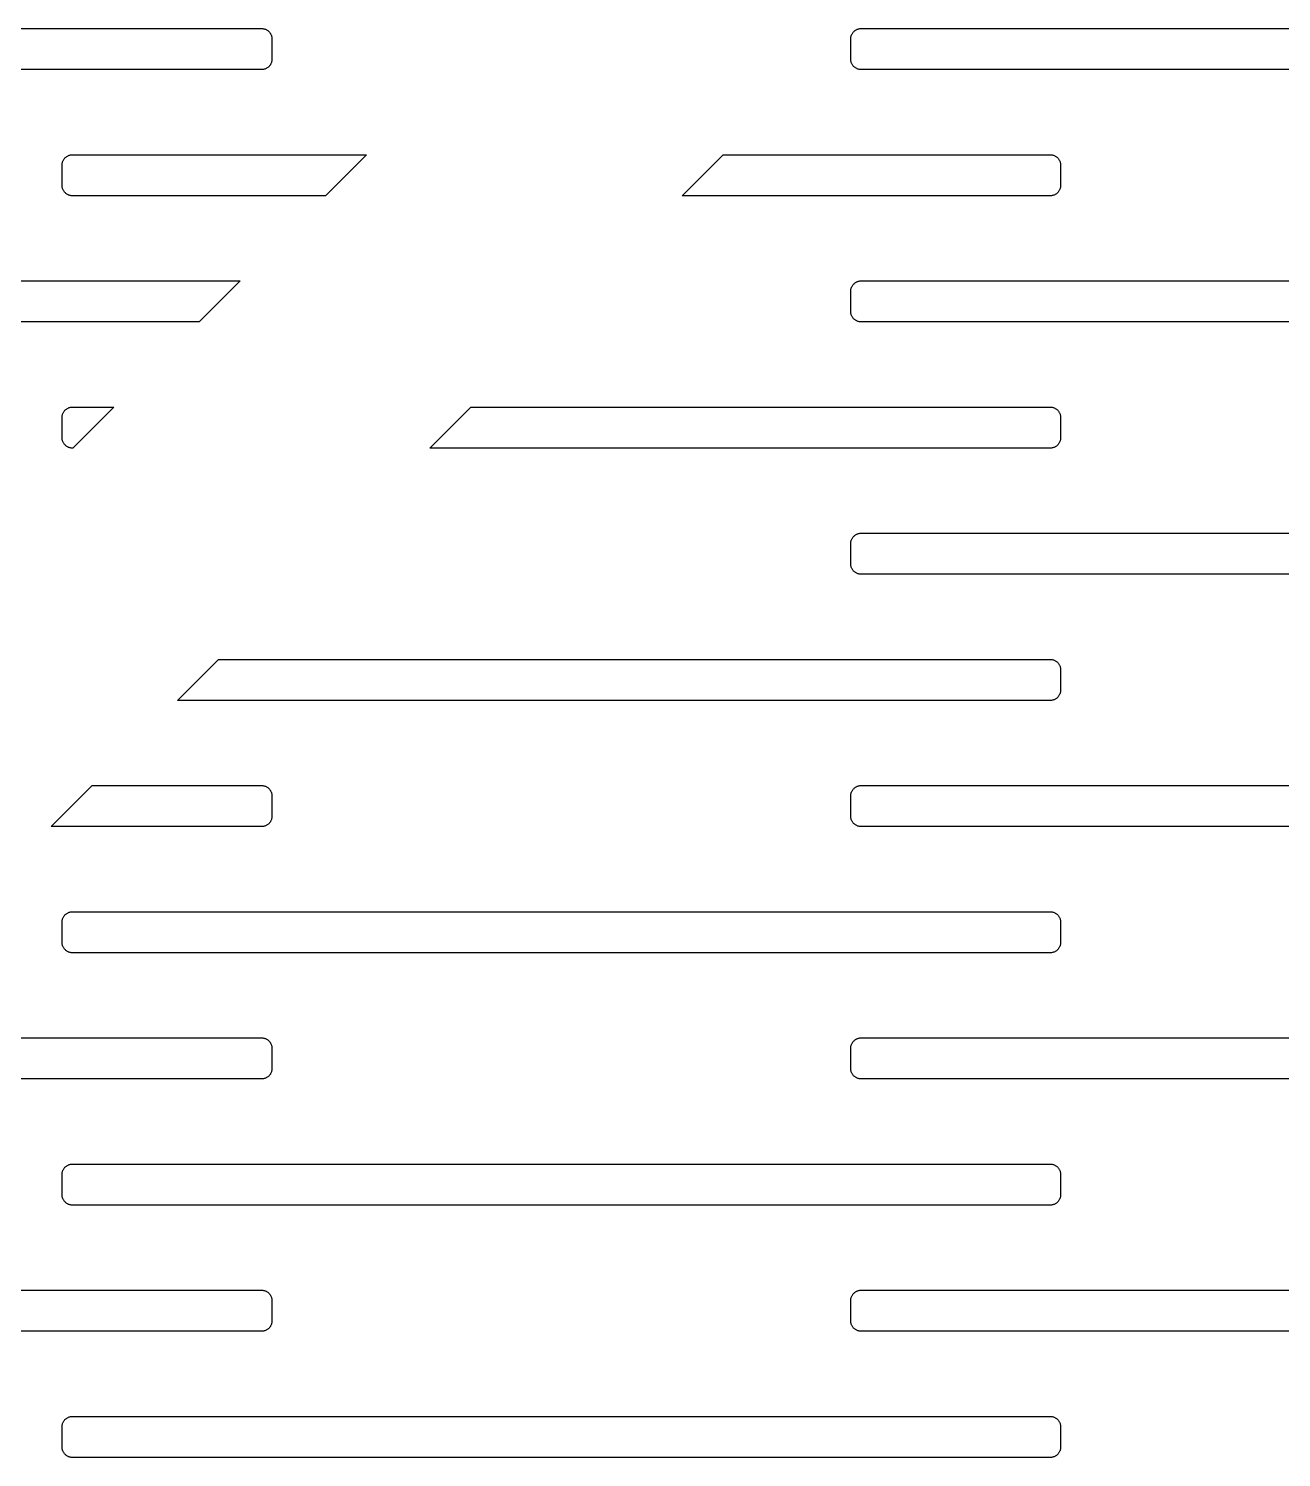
# Model space of a CAD drawing. Header units: metres. Extents: x -218 to 218, y -218 to 218.
# Drawn here: x 29.61 to 69.33, y 4.68 to 49.98 of the extents above; entities that cross this region are included whole.
import ezdxf

# ---------------------------------------------------------------- set-up
doc = ezdxf.new("R2010")
doc.units = ezdxf.units.M

msp = doc.modelspace()

# ---------------------------------------------------------------- linework, layer by layer
for p, q in [((6.00279, 49.9778), (37.0028, 49.9778)), ((37.0028, 49.9778), (37.0232, 49.9772)), ((37.0232, 49.9772), (37.0435, 49.9752)), ((37.0435, 49.9752), (37.0637, 49.972)), ((37.0637, 49.972), (37.0836, 49.9676)), ((37.0836, 49.9676), (37.1032, 49.9619)), ((37.1032, 49.9619), (37.1224, 49.955)), ((37.1224, 49.955), (37.1412, 49.9469)), ((37.1412, 49.9469), (37.1594, 49.9376)), ((37.1594, 49.9376), (37.1769, 49.9272)), ((37.1769, 49.9272), (37.1938, 49.9157)), ((37.1938, 49.9157), (37.21, 49.9032)), ((37.21, 49.9032), (37.2253, 49.8897)), ((37.2253, 49.8897), (37.2397, 49.8753)), ((37.2397, 49.8753), (37.2532, 49.86)), ((37.2532, 49.86), (37.2657, 49.8438)), ((37.2657, 49.8438), (37.2772, 49.8269)), ((55.7284, 49.8269), (55.7399, 49.8438)), ((55.7399, 49.8438), (55.7524, 49.86)), ((55.7524, 49.86), (55.7659, 49.8753)), ((55.7659, 49.8753), (55.7803, 49.8897)), ((55.7803, 49.8897), (55.7956, 49.9032)), ((55.7956, 49.9032), (55.8118, 49.9157)), ((55.8118, 49.9157), (55.8286, 49.9272)), ((55.8286, 49.9272), (55.8462, 49.9376)), ((55.8462, 49.9376), (55.8644, 49.9469)), ((55.8644, 49.9469), (55.8831, 49.955)), ((55.8831, 49.955), (55.9024, 49.9619)), ((55.9024, 49.9619), (55.922, 49.9676)), ((55.922, 49.9676), (55.9419, 49.972)), ((55.9419, 49.972), (55.9621, 49.9752)), ((55.9621, 49.9752), (55.9824, 49.9772)), ((55.9824, 49.9772), (56.0028, 49.9778)), ((56.0028, 49.9778), (87.0028, 49.9778)), ((37.2772, 49.8269), (37.2876, 49.8094)), ((37.2876, 49.8094), (37.2969, 49.7912)), ((37.2969, 49.7912), (37.305, 49.7724)), ((37.305, 49.7724), (37.3119, 49.7532)), ((37.3119, 49.7532), (37.3176, 49.7336)), ((37.3176, 49.7336), (37.322, 49.7137)), ((37.322, 49.7137), (37.3252, 49.6935)), ((37.3252, 49.6935), (37.3271, 49.6732)), ((37.3271, 49.6732), (37.3278, 49.6528)), ((37.3278, 49.6528), (37.3278, 49.0028)), ((55.6778, 49.6528), (55.6784, 49.6732)), ((55.6778, 49.0028), (55.6778, 49.6528)), ((55.6784, 49.6732), (55.6804, 49.6935)), ((55.6804, 49.6935), (55.6835, 49.7137)), ((55.6835, 49.7137), (55.688, 49.7336)), ((55.688, 49.7336), (55.6937, 49.7532)), ((55.6937, 49.7532), (55.7006, 49.7724)), ((55.7006, 49.7724), (55.7087, 49.7912)), ((55.7087, 49.7912), (55.718, 49.8094)), ((55.718, 49.8094), (55.7284, 49.8269)), ((37.322, 48.9419), (37.3176, 48.922)), ((37.3252, 48.9621), (37.322, 48.9419)), ((37.3271, 48.9824), (37.3252, 48.9621)), ((37.3278, 49.0028), (37.3271, 48.9824)), ((55.6784, 48.9824), (55.6778, 49.0028)), ((55.6804, 48.9621), (55.6784, 48.9824)), ((55.6835, 48.9419), (55.6804, 48.9621)), ((55.688, 48.922), (55.6835, 48.9419)), ((37.0028, 48.6778), (6.00279, 48.6778)), ((37.0232, 48.6784), (37.0028, 48.6778)), ((37.0435, 48.6804), (37.0232, 48.6784)), ((37.0637, 48.6835), (37.0435, 48.6804)), ((37.0836, 48.688), (37.0637, 48.6835)), ((37.1032, 48.6937), (37.0836, 48.688)), ((37.1224, 48.7006), (37.1032, 48.6937)), ((37.1412, 48.7087), (37.1224, 48.7006)), ((37.1594, 48.718), (37.1412, 48.7087)), ((37.1769, 48.7284), (37.1594, 48.718)), ((37.1938, 48.7399), (37.1769, 48.7284)), ((37.21, 48.7524), (37.1938, 48.7399)), ((37.2253, 48.7659), (37.21, 48.7524)), ((37.2397, 48.7803), (37.2253, 48.7659)), ((37.2532, 48.7956), (37.2397, 48.7803)), ((37.2657, 48.8118), (37.2532, 48.7956)), ((37.2772, 48.8286), (37.2657, 48.8118)), ((37.2876, 48.8462), (37.2772, 48.8286)), ((37.2969, 48.8644), (37.2876, 48.8462)), ((37.305, 48.8831), (37.2969, 48.8644)), ((37.3119, 48.9024), (37.305, 48.8831)), ((37.3176, 48.922), (37.3119, 48.9024)), ((55.6937, 48.9024), (55.688, 48.922)), ((55.7006, 48.8831), (55.6937, 48.9024)), ((55.7087, 48.8644), (55.7006, 48.8831)), ((55.718, 48.8462), (55.7087, 48.8644)), ((55.7284, 48.8286), (55.718, 48.8462)), ((55.7399, 48.8118), (55.7284, 48.8286)), ((55.7524, 48.7956), (55.7399, 48.8118)), ((55.7659, 48.7803), (55.7524, 48.7956)), ((55.7803, 48.7659), (55.7659, 48.7803)), ((55.7956, 48.7524), (55.7803, 48.7659)), ((55.8118, 48.7399), (55.7956, 48.7524)), ((55.8286, 48.7284), (55.8118, 48.7399)), ((55.8462, 48.718), (55.8286, 48.7284)), ((55.8644, 48.7087), (55.8462, 48.718)), ((55.8831, 48.7006), (55.8644, 48.7087)), ((55.9024, 48.6937), (55.8831, 48.7006)), ((55.922, 48.688), (55.9024, 48.6937)), ((55.9419, 48.6835), (55.922, 48.688)), ((55.9621, 48.6804), (55.9419, 48.6835)), ((55.9824, 48.6784), (55.9621, 48.6804)), ((56.0028, 48.6778), (55.9824, 48.6784)), ((87.0028, 48.6778), (56.0028, 48.6778)), ((30.688, 45.7336), (30.6937, 45.7532)), ((30.6937, 45.7532), (30.7006, 45.7724)), ((30.7006, 45.7724), (30.7087, 45.7912)), ((30.7087, 45.7912), (30.718, 45.8094)), ((30.718, 45.8094), (30.7284, 45.8269)), ((30.7284, 45.8269), (30.7399, 45.8438)), ((30.7399, 45.8438), (30.7524, 45.86)), ((30.7524, 45.86), (30.7659, 45.8753)), ((30.7659, 45.8753), (30.7803, 45.8897)), ((30.7803, 45.8897), (30.7956, 45.9032)), ((30.7956, 45.9032), (30.8118, 45.9157)), ((30.8118, 45.9157), (30.8286, 45.9272)), ((30.8286, 45.9272), (30.8462, 45.9376)), ((30.8462, 45.9376), (30.8644, 45.9469)), ((30.8644, 45.9469), (30.8831, 45.955)), ((30.8831, 45.955), (30.9024, 45.9619)), ((30.9024, 45.9619), (30.922, 45.9676)), ((30.922, 45.9676), (30.9419, 45.972)), ((30.9419, 45.972), (30.9621, 45.9752)), ((30.9621, 45.9752), (30.9824, 45.9772)), ((30.9824, 45.9772), (31.0028, 45.9778)), ((31.0028, 45.9778), (40.3209, 45.9778)), ((40.3209, 45.9778), (39.0209, 44.6778)), ((50.3346, 44.6778), (51.6346, 45.9778)), ((51.6346, 45.9778), (62.0028, 45.9778)), ((62.0028, 45.9778), (62.0232, 45.9772)), ((62.0232, 45.9772), (62.0435, 45.9752)), ((62.0435, 45.9752), (62.0637, 45.972)), ((62.0637, 45.972), (62.0836, 45.9676)), ((62.0836, 45.9676), (62.1032, 45.9619)), ((62.1032, 45.9619), (62.1224, 45.955)), ((62.1224, 45.955), (62.1412, 45.9469)), ((62.1412, 45.9469), (62.1594, 45.9376)), ((62.1594, 45.9376), (62.1769, 45.9272)), ((62.1769, 45.9272), (62.1938, 45.9157)), ((62.1938, 45.9157), (62.21, 45.9032)), ((62.21, 45.9032), (62.2253, 45.8897)), ((62.2253, 45.8897), (62.2397, 45.8753)), ((62.2397, 45.8753), (62.2532, 45.86)), ((62.2532, 45.86), (62.2657, 45.8438)), ((62.2657, 45.8438), (62.2772, 45.8269)), ((62.2772, 45.8269), (62.2876, 45.8094)), ((62.2876, 45.8094), (62.2969, 45.7912)), ((62.2969, 45.7912), (62.305, 45.7724)), ((62.305, 45.7724), (62.3119, 45.7532)), ((62.3119, 45.7532), (62.3176, 45.7336)), ((30.6778, 45.6528), (30.6784, 45.6732)), ((30.6778, 45.0028), (30.6778, 45.6528)), ((30.6784, 45.6732), (30.6804, 45.6935)), ((30.6804, 45.6935), (30.6835, 45.7137)), ((30.6835, 45.7137), (30.688, 45.7336)), ((62.3176, 45.7336), (62.322, 45.7137)), ((62.322, 45.7137), (62.3252, 45.6935)), ((62.3252, 45.6935), (62.3271, 45.6732)), ((62.3271, 45.6732), (62.3278, 45.6528)), ((62.3278, 45.6528), (62.3278, 45.0028)), ((30.6784, 44.9824), (30.6778, 45.0028)), ((30.6804, 44.9621), (30.6784, 44.9824)), ((30.6835, 44.9419), (30.6804, 44.9621)), ((30.688, 44.922), (30.6835, 44.9419)), ((30.6937, 44.9024), (30.688, 44.922)), ((30.7006, 44.8831), (30.6937, 44.9024)), ((30.7087, 44.8644), (30.7006, 44.8831)), ((30.718, 44.8462), (30.7087, 44.8644)), ((62.2969, 44.8644), (62.2876, 44.8462)), ((62.305, 44.8831), (62.2969, 44.8644)), ((62.3119, 44.9024), (62.305, 44.8831)), ((62.3176, 44.922), (62.3119, 44.9024)), ((62.322, 44.9419), (62.3176, 44.922)), ((62.3252, 44.9621), (62.322, 44.9419)), ((62.3271, 44.9824), (62.3252, 44.9621)), ((62.3278, 45.0028), (62.3271, 44.9824)), ((30.7284, 44.8286), (30.718, 44.8462)), ((30.7399, 44.8118), (30.7284, 44.8286)), ((30.7524, 44.7956), (30.7399, 44.8118)), ((30.7659, 44.7803), (30.7524, 44.7956)), ((30.7803, 44.7659), (30.7659, 44.7803)), ((30.7956, 44.7524), (30.7803, 44.7659)), ((30.8118, 44.7399), (30.7956, 44.7524)), ((30.8286, 44.7284), (30.8118, 44.7399)), ((30.8462, 44.718), (30.8286, 44.7284)), ((30.8644, 44.7087), (30.8462, 44.718)), ((30.8831, 44.7006), (30.8644, 44.7087)), ((30.9024, 44.6937), (30.8831, 44.7006)), ((30.922, 44.688), (30.9024, 44.6937)), ((30.9419, 44.6835), (30.922, 44.688)), ((30.9621, 44.6804), (30.9419, 44.6835)), ((30.9824, 44.6784), (30.9621, 44.6804)), ((31.0028, 44.6778), (30.9824, 44.6784)), ((39.0209, 44.6778), (31.0028, 44.6778)), ((62.0028, 44.6778), (50.3346, 44.6778)), ((62.0232, 44.6784), (62.0028, 44.6778)), ((62.0435, 44.6804), (62.0232, 44.6784)), ((62.0637, 44.6835), (62.0435, 44.6804)), ((62.0836, 44.688), (62.0637, 44.6835)), ((62.1032, 44.6937), (62.0836, 44.688)), ((62.1224, 44.7006), (62.1032, 44.6937)), ((62.1412, 44.7087), (62.1224, 44.7006)), ((62.1594, 44.718), (62.1412, 44.7087)), ((62.1769, 44.7284), (62.1594, 44.718)), ((62.1938, 44.7399), (62.1769, 44.7284)), ((62.21, 44.7524), (62.1938, 44.7399)), ((62.2253, 44.7659), (62.21, 44.7524)), ((62.2397, 44.7803), (62.2253, 44.7659)), ((62.2532, 44.7956), (62.2397, 44.7803)), ((62.2657, 44.8118), (62.2532, 44.7956)), ((62.2772, 44.8286), (62.2657, 44.8118)), ((62.2876, 44.8462), (62.2772, 44.8286)), ((6.00279, 41.9778), (36.3209, 41.9778)), ((36.3209, 41.9778), (35.0209, 40.6778)), ((55.6784, 41.6732), (55.6804, 41.6935)), ((55.6804, 41.6935), (55.6835, 41.7137)), ((55.6835, 41.7137), (55.688, 41.7336)), ((55.688, 41.7336), (55.6937, 41.7532)), ((55.6937, 41.7532), (55.7006, 41.7724)), ((55.7006, 41.7724), (55.7087, 41.7912)), ((55.7087, 41.7912), (55.718, 41.8094)), ((55.718, 41.8094), (55.7284, 41.8269)), ((55.7284, 41.8269), (55.7399, 41.8438)), ((55.7399, 41.8438), (55.7524, 41.86)), ((55.7524, 41.86), (55.7659, 41.8753)), ((55.7659, 41.8753), (55.7803, 41.8897)), ((55.7803, 41.8897), (55.7956, 41.9032)), ((55.7956, 41.9032), (55.8118, 41.9157)), ((55.8118, 41.9157), (55.8286, 41.9272)), ((55.8286, 41.9272), (55.8462, 41.9376)), ((55.8462, 41.9376), (55.8644, 41.9469)), ((55.8644, 41.9469), (55.8831, 41.955)), ((55.8831, 41.955), (55.9024, 41.9619)), ((55.9024, 41.9619), (55.922, 41.9676)), ((55.922, 41.9676), (55.9419, 41.972)), ((55.9419, 41.972), (55.9621, 41.9752)), ((55.9621, 41.9752), (55.9824, 41.9772)), ((55.9824, 41.9772), (56.0028, 41.9778)), ((56.0028, 41.9778), (87.0028, 41.9778)), ((55.6778, 41.6528), (55.6784, 41.6732)), ((55.6778, 41.0028), (55.6778, 41.6528)), ((55.6784, 40.9824), (55.6778, 41.0028)), ((55.6804, 40.9621), (55.6784, 40.9824)), ((55.6835, 40.9419), (55.6804, 40.9621)), ((55.688, 40.922), (55.6835, 40.9419)), ((55.6937, 40.9024), (55.688, 40.922)), ((55.7006, 40.8831), (55.6937, 40.9024)), ((55.7087, 40.8644), (55.7006, 40.8831)), ((55.718, 40.8462), (55.7087, 40.8644)), ((55.7284, 40.8286), (55.718, 40.8462)), ((55.7399, 40.8118), (55.7284, 40.8286)), ((55.7524, 40.7956), (55.7399, 40.8118)), ((55.7659, 40.7803), (55.7524, 40.7956)), ((55.7803, 40.7659), (55.7659, 40.7803)), ((35.0209, 40.6778), (6.00279, 40.6778)), ((55.7956, 40.7524), (55.7803, 40.7659)), ((55.8118, 40.7399), (55.7956, 40.7524)), ((55.8286, 40.7284), (55.8118, 40.7399)), ((55.8462, 40.718), (55.8286, 40.7284)), ((55.8644, 40.7087), (55.8462, 40.718)), ((55.8831, 40.7006), (55.8644, 40.7087)), ((55.9024, 40.6937), (55.8831, 40.7006)), ((55.922, 40.688), (55.9024, 40.6937)), ((55.9419, 40.6835), (55.922, 40.688)), ((55.9621, 40.6804), (55.9419, 40.6835)), ((55.9824, 40.6784), (55.9621, 40.6804)), ((56.0028, 40.6778), (55.9824, 40.6784)), ((87.0028, 40.6778), (56.0028, 40.6778)), ((30.6778, 37.6528), (30.6784, 37.6732)), ((30.6778, 37.0028), (30.6778, 37.6528)), ((30.6784, 37.6732), (30.6804, 37.6935)), ((30.6804, 37.6935), (30.6835, 37.7137)), ((30.6835, 37.7137), (30.688, 37.7336)), ((30.688, 37.7336), (30.6937, 37.7532)), ((30.6937, 37.7532), (30.7006, 37.7724)), ((30.7006, 37.7724), (30.7087, 37.7912)), ((30.7087, 37.7912), (30.718, 37.8094)), ((30.718, 37.8094), (30.7284, 37.8269)), ((30.7284, 37.8269), (30.7399, 37.8438)), ((30.7399, 37.8438), (30.7524, 37.86)), ((30.7524, 37.86), (30.7659, 37.8753)), ((30.7659, 37.8753), (30.7803, 37.8897)), ((30.7803, 37.8897), (30.7956, 37.9032)), ((30.7956, 37.9032), (30.8118, 37.9157)), ((30.8118, 37.9157), (30.8286, 37.9272)), ((30.8286, 37.9272), (30.8462, 37.9376)), ((30.8462, 37.9376), (30.8644, 37.9469)), ((30.8644, 37.9469), (30.8831, 37.955)), ((30.8831, 37.955), (30.9024, 37.9619)), ((30.9024, 37.9619), (30.922, 37.9676)), ((30.922, 37.9676), (30.9419, 37.972)), ((30.9419, 37.972), (30.9621, 37.9752)), ((30.9621, 37.9752), (30.9824, 37.9772)), ((30.9824, 37.9772), (31.0028, 37.9778)), ((31.0028, 37.9778), (32.3209, 37.9778)), ((32.3209, 37.9778), (31.0209, 36.6778)), ((42.3346, 36.6778), (43.6346, 37.9778)), ((43.6346, 37.9778), (62.0028, 37.9778)), ((62.0028, 37.9778), (62.0232, 37.9772)), ((62.0232, 37.9772), (62.0435, 37.9752)), ((62.0435, 37.9752), (62.0637, 37.972)), ((62.0637, 37.972), (62.0836, 37.9676)), ((62.0836, 37.9676), (62.1032, 37.9619)), ((62.1032, 37.9619), (62.1224, 37.955)), ((62.1224, 37.955), (62.1412, 37.9469)), ((62.1412, 37.9469), (62.1594, 37.9376)), ((62.1594, 37.9376), (62.1769, 37.9272)), ((62.1769, 37.9272), (62.1938, 37.9157)), ((62.1938, 37.9157), (62.21, 37.9032)), ((62.21, 37.9032), (62.2253, 37.8897)), ((62.2253, 37.8897), (62.2397, 37.8753)), ((62.2397, 37.8753), (62.2532, 37.86)), ((62.2532, 37.86), (62.2657, 37.8438)), ((62.2657, 37.8438), (62.2772, 37.8269)), ((62.2772, 37.8269), (62.2876, 37.8094)), ((62.2876, 37.8094), (62.2969, 37.7912)), ((62.2969, 37.7912), (62.305, 37.7724)), ((62.305, 37.7724), (62.3119, 37.7532)), ((62.3119, 37.7532), (62.3176, 37.7336)), ((62.3176, 37.7336), (62.322, 37.7137)), ((62.322, 37.7137), (62.3252, 37.6935)), ((62.3252, 37.6935), (62.3271, 37.6732)), ((62.3271, 37.6732), (62.3278, 37.6528)), ((62.3278, 37.6528), (62.3278, 37.0028)), ((30.6784, 36.9824), (30.6778, 37.0028)), ((30.6804, 36.9621), (30.6784, 36.9824)), ((30.6835, 36.9419), (30.6804, 36.9621)), ((30.688, 36.922), (30.6835, 36.9419)), ((30.6937, 36.9024), (30.688, 36.922)), ((30.7006, 36.8831), (30.6937, 36.9024)), ((30.7087, 36.8644), (30.7006, 36.8831)), ((30.718, 36.8462), (30.7087, 36.8644)), ((30.7284, 36.8286), (30.718, 36.8462)), ((30.7399, 36.8118), (30.7284, 36.8286)), ((30.7524, 36.7956), (30.7399, 36.8118)), ((30.7659, 36.7803), (30.7524, 36.7956)), ((30.7803, 36.7659), (30.7659, 36.7803)), ((30.7956, 36.7524), (30.7803, 36.7659)), ((30.8118, 36.7399), (30.7956, 36.7524)), ((30.8286, 36.7284), (30.8118, 36.7399)), ((30.8462, 36.718), (30.8286, 36.7284)), ((30.8644, 36.7087), (30.8462, 36.718)), ((30.8831, 36.7006), (30.8644, 36.7087)), ((30.9024, 36.6937), (30.8831, 36.7006)), ((30.922, 36.688), (30.9024, 36.6937)), ((62.1032, 36.6937), (62.0836, 36.688)), ((62.1224, 36.7006), (62.1032, 36.6937)), ((62.1412, 36.7087), (62.1224, 36.7006)), ((62.1594, 36.718), (62.1412, 36.7087)), ((62.1769, 36.7284), (62.1594, 36.718)), ((62.1938, 36.7399), (62.1769, 36.7284)), ((62.21, 36.7524), (62.1938, 36.7399)), ((62.2253, 36.7659), (62.21, 36.7524)), ((62.2397, 36.7803), (62.2253, 36.7659)), ((62.2532, 36.7956), (62.2397, 36.7803)), ((62.2657, 36.8118), (62.2532, 36.7956)), ((62.2772, 36.8286), (62.2657, 36.8118)), ((62.2876, 36.8462), (62.2772, 36.8286)), ((62.2969, 36.8644), (62.2876, 36.8462)), ((62.305, 36.8831), (62.2969, 36.8644)), ((62.3119, 36.9024), (62.305, 36.8831)), ((62.3176, 36.922), (62.3119, 36.9024)), ((62.322, 36.9419), (62.3176, 36.922)), ((62.3252, 36.9621), (62.322, 36.9419)), ((62.3271, 36.9824), (62.3252, 36.9621)), ((62.3278, 37.0028), (62.3271, 36.9824)), ((30.9419, 36.6835), (30.922, 36.688)), ((30.9621, 36.6804), (30.9419, 36.6835)), ((30.9824, 36.6784), (30.9621, 36.6804)), ((31.0028, 36.6778), (30.9824, 36.6784)), ((31.0209, 36.6778), (31.0028, 36.6778)), ((62.0028, 36.6778), (42.3346, 36.6778)), ((62.0232, 36.6784), (62.0028, 36.6778)), ((62.0435, 36.6804), (62.0232, 36.6784)), ((62.0637, 36.6835), (62.0435, 36.6804)), ((62.0836, 36.688), (62.0637, 36.6835)), ((55.9419, 33.972), (55.9621, 33.9752)), ((55.9621, 33.9752), (55.9824, 33.9772)), ((55.9824, 33.9772), (56.0028, 33.9778)), ((56.0028, 33.9778), (87.0028, 33.9778)), ((55.6778, 33.6528), (55.6784, 33.6732)), ((55.6778, 33.0028), (55.6778, 33.6528)), ((55.6784, 33.6732), (55.6804, 33.6935)), ((55.6804, 33.6935), (55.6835, 33.7137)), ((55.6835, 33.7137), (55.688, 33.7336)), ((55.688, 33.7336), (55.6937, 33.7532)), ((55.6937, 33.7532), (55.7006, 33.7724)), ((55.7006, 33.7724), (55.7087, 33.7912)), ((55.7087, 33.7912), (55.718, 33.8094)), ((55.718, 33.8094), (55.7284, 33.8269)), ((55.7284, 33.8269), (55.7399, 33.8438)), ((55.7399, 33.8438), (55.7524, 33.86)), ((55.7524, 33.86), (55.7659, 33.8753)), ((55.7659, 33.8753), (55.7803, 33.8897)), ((55.7803, 33.8897), (55.7956, 33.9032)), ((55.7956, 33.9032), (55.8118, 33.9157)), ((55.8118, 33.9157), (55.8286, 33.9272)), ((55.8286, 33.9272), (55.8462, 33.9376)), ((55.8462, 33.9376), (55.8644, 33.9469)), ((55.8644, 33.9469), (55.8831, 33.955)), ((55.8831, 33.955), (55.9024, 33.9619)), ((55.9024, 33.9619), (55.922, 33.9676)), ((55.922, 33.9676), (55.9419, 33.972)), ((55.6784, 32.9824), (55.6778, 33.0028)), ((55.6804, 32.9621), (55.6784, 32.9824)), ((55.6835, 32.9419), (55.6804, 32.9621)), ((55.688, 32.922), (55.6835, 32.9419)), ((55.6937, 32.9024), (55.688, 32.922)), ((55.7006, 32.8831), (55.6937, 32.9024)), ((55.7087, 32.8644), (55.7006, 32.8831)), ((55.718, 32.8462), (55.7087, 32.8644)), ((55.7284, 32.8286), (55.718, 32.8462)), ((55.7399, 32.8118), (55.7284, 32.8286)), ((55.7524, 32.7956), (55.7399, 32.8118)), ((55.7659, 32.7803), (55.7524, 32.7956)), ((55.7803, 32.7659), (55.7659, 32.7803)), ((55.7956, 32.7524), (55.7803, 32.7659)), ((55.8118, 32.7399), (55.7956, 32.7524)), ((55.8286, 32.7284), (55.8118, 32.7399)), ((55.8462, 32.718), (55.8286, 32.7284)), ((55.8644, 32.7087), (55.8462, 32.718)), ((55.8831, 32.7006), (55.8644, 32.7087)), ((55.9024, 32.6937), (55.8831, 32.7006)), ((55.922, 32.688), (55.9024, 32.6937)), ((55.9419, 32.6835), (55.922, 32.688)), ((55.9621, 32.6804), (55.9419, 32.6835)), ((55.9824, 32.6784), (55.9621, 32.6804)), ((56.0028, 32.6778), (55.9824, 32.6784)), ((87.0028, 32.6778), (56.0028, 32.6778)), ((34.3346, 28.6778), (35.6346, 29.9778)), ((35.6346, 29.9778), (62.0028, 29.9778)), ((62.0028, 29.9778), (62.0232, 29.9771)), ((62.0232, 29.9771), (62.0435, 29.9752)), ((62.0435, 29.9752), (62.0637, 29.972)), ((62.0637, 29.972), (62.0836, 29.9676)), ((62.0836, 29.9676), (62.1032, 29.9619)), ((62.1032, 29.9619), (62.1224, 29.955)), ((62.1224, 29.955), (62.1412, 29.9469)), ((62.1412, 29.9469), (62.1594, 29.9376)), ((62.1594, 29.9376), (62.1769, 29.9272)), ((62.1769, 29.9272), (62.1938, 29.9157)), ((62.1938, 29.9157), (62.21, 29.9032)), ((62.21, 29.9032), (62.2253, 29.8897)), ((62.2253, 29.8897), (62.2397, 29.8753)), ((62.2397, 29.8753), (62.2532, 29.86)), ((62.2532, 29.86), (62.2657, 29.8438)), ((62.2657, 29.8438), (62.2772, 29.8269)), ((62.2772, 29.8269), (62.2876, 29.8094)), ((62.2876, 29.8094), (62.2969, 29.7912)), ((62.2969, 29.7912), (62.305, 29.7724)), ((62.305, 29.7724), (62.3119, 29.7532)), ((62.3119, 29.7532), (62.3176, 29.7336)), ((62.3176, 29.7336), (62.322, 29.7137)), ((62.322, 29.7137), (62.3252, 29.6935)), ((62.3252, 29.6935), (62.3271, 29.6732)), ((62.3271, 29.6732), (62.3278, 29.6528)), ((62.3278, 29.6528), (62.3278, 29.0028)), ((62.3278, 29.0028), (62.3271, 28.9824)), ((62.0028, 28.6778), (34.3346, 28.6778)), ((62.0232, 28.6784), (62.0028, 28.6778)), ((62.0435, 28.6804), (62.0232, 28.6784)), ((62.0637, 28.6835), (62.0435, 28.6804)), ((62.0836, 28.688), (62.0637, 28.6835)), ((62.1032, 28.6937), (62.0836, 28.688)), ((62.1224, 28.7006), (62.1032, 28.6937)), ((62.1412, 28.7087), (62.1224, 28.7006)), ((62.1594, 28.718), (62.1412, 28.7087)), ((62.1769, 28.7284), (62.1594, 28.718)), ((62.1938, 28.7399), (62.1769, 28.7284)), ((62.21, 28.7524), (62.1938, 28.7399)), ((62.2253, 28.7659), (62.21, 28.7524)), ((62.2397, 28.7803), (62.2253, 28.7659)), ((62.2532, 28.7956), (62.2397, 28.7803)), ((62.2657, 28.8118), (62.2532, 28.7956)), ((62.2772, 28.8286), (62.2657, 28.8118)), ((62.2876, 28.8462), (62.2772, 28.8286)), ((62.2969, 28.8644), (62.2876, 28.8462)), ((62.305, 28.8831), (62.2969, 28.8644)), ((62.3119, 28.9024), (62.305, 28.8831)), ((62.3176, 28.922), (62.3119, 28.9024)), ((62.322, 28.9419), (62.3176, 28.922)), ((62.3252, 28.9621), (62.322, 28.9419)), ((62.3271, 28.9824), (62.3252, 28.9621)), ((30.3346, 24.6778), (31.6346, 25.9778)), ((31.6346, 25.9778), (37.0028, 25.9778)), ((37.0028, 25.9778), (37.0232, 25.9771)), ((37.0232, 25.9771), (37.0435, 25.9752)), ((37.0435, 25.9752), (37.0637, 25.972)), ((37.0637, 25.972), (37.0836, 25.9676)), ((37.0836, 25.9676), (37.1032, 25.9619)), ((37.1032, 25.9619), (37.1224, 25.955)), ((37.1224, 25.955), (37.1412, 25.9469)), ((37.1412, 25.9469), (37.1594, 25.9376)), ((37.1594, 25.9376), (37.1769, 25.9272)), ((37.1769, 25.9272), (37.1938, 25.9157)), ((37.1938, 25.9157), (37.21, 25.9032)), ((37.21, 25.9032), (37.2253, 25.8897)), ((37.2253, 25.8897), (37.2397, 25.8753)), ((37.2397, 25.8753), (37.2532, 25.86)), ((37.2532, 25.86), (37.2657, 25.8438)), ((37.2657, 25.8438), (37.2772, 25.8269)), ((37.2772, 25.8269), (37.2876, 25.8094)), ((55.718, 25.8094), (55.7284, 25.8269)), ((55.7284, 25.8269), (55.7399, 25.8438)), ((55.7399, 25.8438), (55.7524, 25.86)), ((55.7524, 25.86), (55.7659, 25.8753)), ((55.7659, 25.8753), (55.7803, 25.8897)), ((55.7803, 25.8897), (55.7956, 25.9032)), ((55.7956, 25.9032), (55.8118, 25.9157)), ((55.8118, 25.9157), (55.8286, 25.9272)), ((55.8286, 25.9272), (55.8462, 25.9376)), ((55.8462, 25.9376), (55.8644, 25.9469)), ((55.8644, 25.9469), (55.8831, 25.955)), ((55.8831, 25.955), (55.9024, 25.9619)), ((55.9024, 25.9619), (55.922, 25.9676)), ((55.922, 25.9676), (55.9419, 25.972)), ((55.9419, 25.972), (55.9621, 25.9752)), ((55.9621, 25.9752), (55.9824, 25.9771)), ((55.9824, 25.9771), (56.0028, 25.9778)), ((56.0028, 25.9778), (87.0028, 25.9778)), ((37.2876, 25.8094), (37.2969, 25.7912)), ((37.2969, 25.7912), (37.305, 25.7724)), ((37.305, 25.7724), (37.3119, 25.7532)), ((37.3119, 25.7532), (37.3176, 25.7336)), ((37.3176, 25.7336), (37.322, 25.7137)), ((37.322, 25.7137), (37.3252, 25.6935)), ((37.3252, 25.6935), (37.3271, 25.6732)), ((37.3271, 25.6732), (37.3278, 25.6528)), ((37.3278, 25.6528), (37.3278, 25.0028)), ((55.6778, 25.6528), (55.6784, 25.6732)), ((55.6778, 25.0028), (55.6778, 25.6528)), ((55.6784, 25.6732), (55.6804, 25.6935)), ((55.6804, 25.6935), (55.6835, 25.7137)), ((55.6835, 25.7137), (55.688, 25.7336)), ((55.688, 25.7336), (55.6937, 25.7532)), ((55.6937, 25.7532), (55.7006, 25.7724)), ((55.7006, 25.7724), (55.7087, 25.7912)), ((55.7087, 25.7912), (55.718, 25.8094)), ((37.3176, 24.922), (37.3119, 24.9024)), ((37.322, 24.9419), (37.3176, 24.922)), ((37.3252, 24.9621), (37.322, 24.9419)), ((37.3271, 24.9824), (37.3252, 24.9621)), ((37.3278, 25.0028), (37.3271, 24.9824)), ((55.6784, 24.9824), (55.6778, 25.0028)), ((55.6804, 24.9621), (55.6784, 24.9824)), ((55.6835, 24.9419), (55.6804, 24.9621)), ((55.688, 24.922), (55.6835, 24.9419)), ((55.6937, 24.9024), (55.688, 24.922)), ((37.0028, 24.6778), (30.3346, 24.6778)), ((37.0232, 24.6784), (37.0028, 24.6778)), ((37.0435, 24.6804), (37.0232, 24.6784)), ((37.0637, 24.6835), (37.0435, 24.6804)), ((37.0836, 24.688), (37.0637, 24.6835)), ((37.1032, 24.6937), (37.0836, 24.688)), ((37.1224, 24.7006), (37.1032, 24.6937)), ((37.1412, 24.7087), (37.1224, 24.7006)), ((37.1594, 24.718), (37.1412, 24.7087)), ((37.1769, 24.7284), (37.1594, 24.718)), ((37.1938, 24.7399), (37.1769, 24.7284)), ((37.21, 24.7524), (37.1938, 24.7399)), ((37.2253, 24.7659), (37.21, 24.7524)), ((37.2397, 24.7803), (37.2253, 24.7659)), ((37.2532, 24.7956), (37.2397, 24.7803)), ((37.2657, 24.8118), (37.2532, 24.7956)), ((37.2772, 24.8286), (37.2657, 24.8118)), ((37.2876, 24.8462), (37.2772, 24.8286)), ((37.2969, 24.8644), (37.2876, 24.8462)), ((37.305, 24.8831), (37.2969, 24.8644)), ((37.3119, 24.9024), (37.305, 24.8831)), ((55.7006, 24.8831), (55.6937, 24.9024)), ((55.7087, 24.8644), (55.7006, 24.8831)), ((55.718, 24.8462), (55.7087, 24.8644)), ((55.7284, 24.8286), (55.718, 24.8462)), ((55.7399, 24.8118), (55.7284, 24.8286)), ((55.7524, 24.7956), (55.7399, 24.8118)), ((55.7659, 24.7803), (55.7524, 24.7956)), ((55.7803, 24.7659), (55.7659, 24.7803)), ((55.7956, 24.7524), (55.7803, 24.7659)), ((55.8118, 24.7399), (55.7956, 24.7524)), ((55.8286, 24.7284), (55.8118, 24.7399)), ((55.8462, 24.718), (55.8286, 24.7284)), ((55.8644, 24.7087), (55.8462, 24.718)), ((55.8831, 24.7006), (55.8644, 24.7087)), ((55.9024, 24.6937), (55.8831, 24.7006)), ((55.922, 24.688), (55.9024, 24.6937)), ((55.9419, 24.6835), (55.922, 24.688)), ((55.9621, 24.6804), (55.9419, 24.6835)), ((55.9824, 24.6784), (55.9621, 24.6804)), ((56.0028, 24.6778), (55.9824, 24.6784)), ((87.0028, 24.6778), (56.0028, 24.6778)), ((30.688, 21.7336), (30.6937, 21.7532)), ((30.6937, 21.7532), (30.7006, 21.7724)), ((30.7006, 21.7724), (30.7087, 21.7912)), ((30.7087, 21.7912), (30.718, 21.8094)), ((30.718, 21.8094), (30.7284, 21.8269)), ((30.7284, 21.8269), (30.7399, 21.8438)), ((30.7399, 21.8438), (30.7524, 21.86)), ((30.7524, 21.86), (30.7659, 21.8753)), ((30.7659, 21.8753), (30.7803, 21.8897)), ((30.7803, 21.8897), (30.7956, 21.9032)), ((30.7956, 21.9032), (30.8118, 21.9157)), ((30.8118, 21.9157), (30.8286, 21.9272)), ((30.8286, 21.9272), (30.8462, 21.9376)), ((30.8462, 21.9376), (30.8644, 21.9469)), ((30.8644, 21.9469), (30.8831, 21.955)), ((30.8831, 21.955), (30.9024, 21.9619)), ((30.9024, 21.9619), (30.922, 21.9676)), ((30.922, 21.9676), (30.9419, 21.972)), ((30.9419, 21.972), (30.9621, 21.9752)), ((30.9621, 21.9752), (30.9824, 21.9771)), ((30.9824, 21.9771), (31.0028, 21.9778)), ((31.0028, 21.9778), (62.0028, 21.9778)), ((62.0028, 21.9778), (62.0232, 21.9771)), ((62.0232, 21.9771), (62.0435, 21.9752)), ((62.0435, 21.9752), (62.0637, 21.972)), ((62.0637, 21.972), (62.0836, 21.9676)), ((62.0836, 21.9676), (62.1032, 21.9619)), ((62.1032, 21.9619), (62.1224, 21.955)), ((62.1224, 21.955), (62.1412, 21.9469)), ((62.1412, 21.9469), (62.1594, 21.9376)), ((62.1594, 21.9376), (62.1769, 21.9272)), ((62.1769, 21.9272), (62.1938, 21.9157)), ((62.1938, 21.9157), (62.21, 21.9032)), ((62.21, 21.9032), (62.2253, 21.8897)), ((62.2253, 21.8897), (62.2397, 21.8753)), ((62.2397, 21.8753), (62.2532, 21.86)), ((62.2532, 21.86), (62.2657, 21.8438)), ((62.2657, 21.8438), (62.2772, 21.8269)), ((62.2772, 21.8269), (62.2876, 21.8094)), ((62.2876, 21.8094), (62.2969, 21.7912)), ((62.2969, 21.7912), (62.305, 21.7724)), ((62.305, 21.7724), (62.3119, 21.7532)), ((62.3119, 21.7532), (62.3176, 21.7336)), ((30.6778, 21.6528), (30.6784, 21.6732)), ((30.6778, 21.0028), (30.6778, 21.6528)), ((30.6784, 21.6732), (30.6804, 21.6935)), ((30.6804, 21.6935), (30.6835, 21.7137)), ((30.6835, 21.7137), (30.688, 21.7336)), ((62.3176, 21.7336), (62.322, 21.7137)), ((62.322, 21.7137), (62.3252, 21.6935)), ((62.3252, 21.6935), (62.3271, 21.6732)), ((62.3271, 21.6732), (62.3278, 21.6528)), ((62.3278, 21.6528), (62.3278, 21.0028)), ((30.6784, 20.9824), (30.6778, 21.0028)), ((30.6804, 20.9621), (30.6784, 20.9824)), ((30.6835, 20.9419), (30.6804, 20.9621)), ((30.688, 20.922), (30.6835, 20.9419)), ((30.6937, 20.9024), (30.688, 20.922)), ((30.7006, 20.8831), (30.6937, 20.9024)), ((30.7087, 20.8644), (30.7006, 20.8831)), ((30.718, 20.8462), (30.7087, 20.8644)), ((30.7284, 20.8286), (30.718, 20.8462)), ((62.2876, 20.8462), (62.2772, 20.8286)), ((62.2969, 20.8644), (62.2876, 20.8462)), ((62.305, 20.8831), (62.2969, 20.8644)), ((62.3119, 20.9024), (62.305, 20.8831)), ((62.3176, 20.922), (62.3119, 20.9024)), ((62.322, 20.9419), (62.3176, 20.922)), ((62.3252, 20.9621), (62.322, 20.9419)), ((62.3271, 20.9824), (62.3252, 20.9621)), ((62.3278, 21.0028), (62.3271, 20.9824)), ((30.7399, 20.8118), (30.7284, 20.8286)), ((30.7524, 20.7956), (30.7399, 20.8118)), ((30.7659, 20.7803), (30.7524, 20.7956)), ((30.7803, 20.7659), (30.7659, 20.7803)), ((30.7956, 20.7524), (30.7803, 20.7659)), ((30.8118, 20.7399), (30.7956, 20.7524)), ((30.8286, 20.7284), (30.8118, 20.7399)), ((30.8462, 20.718), (30.8286, 20.7284)), ((30.8644, 20.7087), (30.8462, 20.718)), ((30.8831, 20.7006), (30.8644, 20.7087)), ((30.9024, 20.6937), (30.8831, 20.7006)), ((30.922, 20.688), (30.9024, 20.6937)), ((30.9419, 20.6835), (30.922, 20.688)), ((30.9621, 20.6804), (30.9419, 20.6835)), ((30.9824, 20.6784), (30.9621, 20.6804)), ((31.0028, 20.6778), (30.9824, 20.6784)), ((62.0028, 20.6778), (31.0028, 20.6778)), ((62.0232, 20.6784), (62.0028, 20.6778)), ((62.0435, 20.6804), (62.0232, 20.6784)), ((62.0637, 20.6835), (62.0435, 20.6804)), ((62.0836, 20.688), (62.0637, 20.6835)), ((62.1032, 20.6937), (62.0836, 20.688)), ((62.1224, 20.7006), (62.1032, 20.6937)), ((62.1412, 20.7087), (62.1224, 20.7006)), ((62.1594, 20.718), (62.1412, 20.7087)), ((62.1769, 20.7284), (62.1594, 20.718)), ((62.1938, 20.7399), (62.1769, 20.7284)), ((62.21, 20.7524), (62.1938, 20.7399)), ((62.2253, 20.7659), (62.21, 20.7524)), ((62.2397, 20.7803), (62.2253, 20.7659)), ((62.2532, 20.7956), (62.2397, 20.7803)), ((62.2657, 20.8118), (62.2532, 20.7956)), ((62.2772, 20.8286), (62.2657, 20.8118)), ((23.6346, 17.9778), (37.0028, 17.9778)), ((37.0028, 17.9778), (37.0232, 17.9771)), ((37.0232, 17.9771), (37.0435, 17.9752)), ((37.0435, 17.9752), (37.0637, 17.972)), ((37.0637, 17.972), (37.0836, 17.9676)), ((37.0836, 17.9676), (37.1032, 17.9619)), ((37.1032, 17.9619), (37.1224, 17.955)), ((37.1224, 17.955), (37.1412, 17.9469)), ((37.1412, 17.9469), (37.1594, 17.9376)), ((37.1594, 17.9376), (37.1769, 17.9272)), ((37.1769, 17.9272), (37.1938, 17.9157)), ((37.1938, 17.9157), (37.21, 17.9032)), ((37.21, 17.9032), (37.2253, 17.8897)), ((37.2253, 17.8897), (37.2397, 17.8753)), ((37.2397, 17.8753), (37.2532, 17.86)), ((37.2532, 17.86), (37.2657, 17.8438)), ((37.2657, 17.8438), (37.2772, 17.8269)), ((37.2772, 17.8269), (37.2876, 17.8094)), ((37.2876, 17.8094), (37.2969, 17.7912)), ((37.2969, 17.7912), (37.305, 17.7724)), ((37.305, 17.7724), (37.3119, 17.7532)), ((37.3119, 17.7532), (37.3176, 17.7336)), ((37.3176, 17.7336), (37.322, 17.7137)), ((37.322, 17.7137), (37.3252, 17.6935)), ((37.3252, 17.6935), (37.3271, 17.6732)), ((37.3271, 17.6732), (37.3278, 17.6528)), ((55.6778, 17.6528), (55.6784, 17.6732)), ((55.6784, 17.6732), (55.6804, 17.6935)), ((55.6804, 17.6935), (55.6835, 17.7137)), ((55.6835, 17.7137), (55.688, 17.7336)), ((55.688, 17.7336), (55.6937, 17.7532)), ((55.6937, 17.7532), (55.7006, 17.7724)), ((55.7006, 17.7724), (55.7087, 17.7912)), ((55.7087, 17.7912), (55.718, 17.8094)), ((55.718, 17.8094), (55.7284, 17.8269)), ((55.7284, 17.8269), (55.7399, 17.8438)), ((55.7399, 17.8438), (55.7524, 17.86)), ((55.7524, 17.86), (55.7659, 17.8753)), ((55.7659, 17.8753), (55.7803, 17.8897)), ((55.7803, 17.8897), (55.7956, 17.9032)), ((55.7956, 17.9032), (55.8118, 17.9157)), ((55.8118, 17.9157), (55.8286, 17.9272)), ((55.8286, 17.9272), (55.8462, 17.9376)), ((55.8462, 17.9376), (55.8644, 17.9469)), ((55.8644, 17.9469), (55.8831, 17.955)), ((55.8831, 17.955), (55.9024, 17.9619)), ((55.9024, 17.9619), (55.922, 17.9676)), ((55.922, 17.9676), (55.9419, 17.972)), ((55.9419, 17.972), (55.9621, 17.9752)), ((55.9621, 17.9752), (55.9824, 17.9771)), ((55.9824, 17.9771), (56.0028, 17.9778)), ((56.0028, 17.9778), (87.0028, 17.9778)), ((37.3278, 17.6528), (37.3278, 17.0028)), ((55.6778, 17.0028), (55.6778, 17.6528)), ((37.2253, 16.7659), (37.21, 16.7524)), ((37.2397, 16.7803), (37.2253, 16.7659)), ((37.2532, 16.7956), (37.2397, 16.7803)), ((37.2657, 16.8118), (37.2532, 16.7956)), ((37.2772, 16.8286), (37.2657, 16.8118)), ((37.2876, 16.8462), (37.2772, 16.8286)), ((37.2969, 16.8644), (37.2876, 16.8462)), ((37.305, 16.8831), (37.2969, 16.8644)), ((37.3119, 16.9024), (37.305, 16.8831)), ((37.3176, 16.922), (37.3119, 16.9024)), ((37.322, 16.9419), (37.3176, 16.922)), ((37.3252, 16.9621), (37.322, 16.9419)), ((37.3271, 16.9824), (37.3252, 16.9621)), ((37.3278, 17.0028), (37.3271, 16.9824)), ((55.6784, 16.9824), (55.6778, 17.0028)), ((55.6804, 16.9621), (55.6784, 16.9824)), ((55.6835, 16.9419), (55.6804, 16.9621)), ((55.688, 16.922), (55.6835, 16.9419)), ((55.6937, 16.9024), (55.688, 16.922)), ((55.7006, 16.8831), (55.6937, 16.9024)), ((55.7087, 16.8644), (55.7006, 16.8831)), ((55.718, 16.8462), (55.7087, 16.8644)), ((55.7284, 16.8286), (55.718, 16.8462)), ((55.7399, 16.8118), (55.7284, 16.8286)), ((55.7524, 16.7956), (55.7399, 16.8118)), ((55.7659, 16.7803), (55.7524, 16.7956)), ((55.7803, 16.7659), (55.7659, 16.7803)), ((55.7956, 16.7524), (55.7803, 16.7659)), ((37.0028, 16.6778), (22.3346, 16.6778)), ((37.0232, 16.6784), (37.0028, 16.6778)), ((37.0435, 16.6804), (37.0232, 16.6784)), ((37.0637, 16.6835), (37.0435, 16.6804)), ((37.0836, 16.688), (37.0637, 16.6835)), ((37.1032, 16.6937), (37.0836, 16.688)), ((37.1224, 16.7006), (37.1032, 16.6937)), ((37.1412, 16.7087), (37.1224, 16.7006)), ((37.1594, 16.718), (37.1412, 16.7087)), ((37.1769, 16.7284), (37.1594, 16.718)), ((37.1938, 16.7399), (37.1769, 16.7284)), ((37.21, 16.7524), (37.1938, 16.7399)), ((55.8118, 16.7399), (55.7956, 16.7524)), ((55.8286, 16.7284), (55.8118, 16.7399)), ((55.8462, 16.718), (55.8286, 16.7284)), ((55.8644, 16.7087), (55.8462, 16.718)), ((55.8831, 16.7006), (55.8644, 16.7087)), ((55.9024, 16.6937), (55.8831, 16.7006)), ((55.922, 16.688), (55.9024, 16.6937)), ((55.9419, 16.6835), (55.922, 16.688)), ((55.9621, 16.6804), (55.9419, 16.6835)), ((55.9824, 16.6784), (55.9621, 16.6804)), ((56.0028, 16.6778), (55.9824, 16.6784)), ((87.0028, 16.6778), (56.0028, 16.6778)), ((30.6778, 13.6528), (30.6784, 13.6732)), ((30.6778, 13.0028), (30.6778, 13.6528)), ((30.6784, 13.6732), (30.6804, 13.6935)), ((30.6804, 13.6935), (30.6835, 13.7137)), ((30.6835, 13.7137), (30.688, 13.7336)), ((30.688, 13.7336), (30.6937, 13.7532)), ((30.6937, 13.7532), (30.7006, 13.7724)), ((30.7006, 13.7724), (30.7087, 13.7912)), ((30.7087, 13.7912), (30.718, 13.8094)), ((30.718, 13.8094), (30.7284, 13.8269)), ((30.7284, 13.8269), (30.7399, 13.8438)), ((30.7399, 13.8438), (30.7524, 13.86)), ((30.7524, 13.86), (30.7659, 13.8753)), ((30.7659, 13.8753), (30.7803, 13.8897)), ((30.7803, 13.8897), (30.7956, 13.9032)), ((30.7956, 13.9032), (30.8118, 13.9157)), ((30.8118, 13.9157), (30.8286, 13.9272)), ((30.8286, 13.9272), (30.8462, 13.9376)), ((30.8462, 13.9376), (30.8644, 13.9469)), ((30.8644, 13.9469), (30.8831, 13.955)), ((30.8831, 13.955), (30.9024, 13.9619)), ((30.9024, 13.9619), (30.922, 13.9676)), ((30.922, 13.9676), (30.9419, 13.972)), ((30.9419, 13.972), (30.9621, 13.9752)), ((30.9621, 13.9752), (30.9824, 13.9771)), ((30.9824, 13.9771), (31.0028, 13.9778)), ((31.0028, 13.9778), (62.0028, 13.9778)), ((62.0028, 13.9778), (62.0232, 13.9771)), ((62.0232, 13.9771), (62.0435, 13.9752)), ((62.0435, 13.9752), (62.0637, 13.972)), ((62.0637, 13.972), (62.0836, 13.9676)), ((62.0836, 13.9676), (62.1032, 13.9619)), ((62.1032, 13.9619), (62.1224, 13.955)), ((62.1224, 13.955), (62.1412, 13.9469)), ((62.1412, 13.9469), (62.1594, 13.9376)), ((62.1594, 13.9376), (62.1769, 13.9272)), ((62.1769, 13.9272), (62.1938, 13.9157)), ((62.1938, 13.9157), (62.21, 13.9032)), ((62.21, 13.9032), (62.2253, 13.8897)), ((62.2253, 13.8897), (62.2397, 13.8753)), ((62.2397, 13.8753), (62.2532, 13.86)), ((62.2532, 13.86), (62.2657, 13.8438)), ((62.2657, 13.8438), (62.2772, 13.8269)), ((62.2772, 13.8269), (62.2876, 13.8094)), ((62.2876, 13.8094), (62.2969, 13.7912)), ((62.2969, 13.7912), (62.305, 13.7724)), ((62.305, 13.7724), (62.3119, 13.7532)), ((62.3119, 13.7532), (62.3176, 13.7336)), ((62.3176, 13.7336), (62.322, 13.7137)), ((62.322, 13.7137), (62.3252, 13.6935)), ((62.3252, 13.6935), (62.3271, 13.6732)), ((62.3271, 13.6732), (62.3278, 13.6528)), ((62.3278, 13.6528), (62.3278, 13.0028)), ((30.6784, 12.9824), (30.6778, 13.0028)), ((30.6804, 12.9621), (30.6784, 12.9824)), ((30.6835, 12.9419), (30.6804, 12.9621)), ((30.688, 12.922), (30.6835, 12.9419)), ((30.6937, 12.9024), (30.688, 12.922)), ((30.7006, 12.8831), (30.6937, 12.9024)), ((30.7087, 12.8644), (30.7006, 12.8831)), ((30.718, 12.8462), (30.7087, 12.8644)), ((30.7284, 12.8286), (30.718, 12.8462)), ((30.7399, 12.8118), (30.7284, 12.8286)), ((30.7524, 12.7956), (30.7399, 12.8118)), ((30.7659, 12.7803), (30.7524, 12.7956)), ((30.7803, 12.7659), (30.7659, 12.7803)), ((30.7956, 12.7524), (30.7803, 12.7659)), ((30.8118, 12.7399), (30.7956, 12.7524)), ((30.8286, 12.7284), (30.8118, 12.7399)), ((30.8462, 12.718), (30.8286, 12.7284)), ((30.8644, 12.7087), (30.8462, 12.718)), ((30.8831, 12.7006), (30.8644, 12.7087)), ((30.9024, 12.6937), (30.8831, 12.7006)), ((30.922, 12.688), (30.9024, 12.6937)), ((30.9419, 12.6835), (30.922, 12.688)), ((62.0836, 12.688), (62.0637, 12.6835)), ((62.1032, 12.6937), (62.0836, 12.688)), ((62.1224, 12.7006), (62.1032, 12.6937)), ((62.1412, 12.7087), (62.1224, 12.7006)), ((62.1594, 12.718), (62.1412, 12.7087)), ((62.1769, 12.7284), (62.1594, 12.718)), ((62.1938, 12.7399), (62.1769, 12.7284)), ((62.21, 12.7524), (62.1938, 12.7399)), ((62.2253, 12.7659), (62.21, 12.7524)), ((62.2397, 12.7803), (62.2253, 12.7659)), ((62.2532, 12.7956), (62.2397, 12.7803)), ((62.2657, 12.8118), (62.2532, 12.7956)), ((62.2772, 12.8286), (62.2657, 12.8118)), ((62.2876, 12.8462), (62.2772, 12.8286)), ((62.2969, 12.8644), (62.2876, 12.8462)), ((62.305, 12.8831), (62.2969, 12.8644)), ((62.3119, 12.9024), (62.305, 12.8831)), ((62.3176, 12.922), (62.3119, 12.9024)), ((62.322, 12.9419), (62.3176, 12.922)), ((62.3252, 12.9621), (62.322, 12.9419)), ((62.3271, 12.9824), (62.3252, 12.9621)), ((62.3278, 13.0028), (62.3271, 12.9824)), ((30.9621, 12.6804), (30.9419, 12.6835)), ((30.9824, 12.6784), (30.9621, 12.6804)), ((31.0028, 12.6778), (30.9824, 12.6784)), ((62.0028, 12.6778), (31.0028, 12.6778)), ((62.0232, 12.6784), (62.0028, 12.6778)), ((62.0435, 12.6804), (62.0232, 12.6784)), ((62.0637, 12.6835), (62.0435, 12.6804)), ((15.6346, 9.97778), (37.0028, 9.97778)), ((37.0028, 9.97778), (37.0232, 9.97714)), ((37.0232, 9.97714), (37.0435, 9.97522)), ((37.0435, 9.97522), (37.0637, 9.97203)), ((37.0637, 9.97203), (37.0836, 9.96758)), ((37.0836, 9.96758), (37.1032, 9.96188)), ((55.9024, 9.96188), (55.922, 9.96758)), ((55.922, 9.96758), (55.9419, 9.97203)), ((55.9419, 9.97203), (55.9621, 9.97522)), ((55.9621, 9.97522), (55.9824, 9.97714)), ((55.9824, 9.97714), (56.0028, 9.97778)), ((56.0028, 9.97778), (87.0028, 9.97778)), ((37.1032, 9.96188), (37.1224, 9.95497)), ((37.1224, 9.95497), (37.1412, 9.94685)), ((37.1412, 9.94685), (37.1594, 9.93759)), ((37.1594, 9.93759), (37.1769, 9.9272)), ((37.1769, 9.9272), (37.1938, 9.91573)), ((37.1938, 9.91573), (37.21, 9.90321)), ((37.21, 9.90321), (37.2253, 9.88971)), ((37.2253, 9.88971), (37.2397, 9.87527)), ((37.2397, 9.87527), (37.2532, 9.85995)), ((37.2532, 9.85995), (37.2657, 9.84383)), ((37.2657, 9.84383), (37.2772, 9.82693)), ((37.2772, 9.82693), (37.2876, 9.80936)), ((37.2876, 9.80936), (37.2969, 9.79117)), ((37.2969, 9.79117), (37.305, 9.77243)), ((37.305, 9.77243), (37.3119, 9.75322)), ((37.3119, 9.75322), (37.3176, 9.73361)), ((37.3176, 9.73361), (37.322, 9.71368)), ((37.322, 9.71368), (37.3252, 9.69353)), ((37.3252, 9.69353), (37.3271, 9.6732)), ((37.3271, 9.6732), (37.3278, 9.65279)), ((37.3278, 9.65279), (37.3278, 9.00279)), ((55.6778, 9.65279), (55.6784, 9.6732)), ((55.6778, 9.00279), (55.6778, 9.65279)), ((55.6784, 9.6732), (55.6804, 9.69353)), ((55.6804, 9.69353), (55.6835, 9.71368)), ((55.6835, 9.71368), (55.688, 9.73361)), ((55.688, 9.73361), (55.6937, 9.75322)), ((55.6937, 9.75322), (55.7006, 9.77243)), ((55.7006, 9.77243), (55.7087, 9.79117)), ((55.7087, 9.79117), (55.718, 9.80936)), ((55.718, 9.80936), (55.7284, 9.82693)), ((55.7284, 9.82693), (55.7399, 9.84383)), ((55.7399, 9.84383), (55.7524, 9.85995)), ((55.7524, 9.85995), (55.7659, 9.87527)), ((55.7659, 9.87527), (55.7803, 9.88971)), ((55.7803, 9.88971), (55.7956, 9.90321)), ((55.7956, 9.90321), (55.8118, 9.91573)), ((55.8118, 9.91573), (55.8286, 9.9272)), ((55.8286, 9.9272), (55.8462, 9.93759)), ((55.8462, 9.93759), (55.8644, 9.94685)), ((55.8644, 9.94685), (55.8831, 9.95497)), ((55.8831, 9.95497), (55.9024, 9.96188)), ((37.0028, 8.6778), (14.3346, 8.6778)), ((37.0232, 8.67844), (37.0028, 8.6778)), ((37.0435, 8.68036), (37.0232, 8.67844)), ((37.0637, 8.68355), (37.0435, 8.68036)), ((37.0836, 8.688), (37.0637, 8.68355)), ((37.1032, 8.6937), (37.0836, 8.688)), ((37.1224, 8.70061), (37.1032, 8.6937)), ((37.1412, 8.70872), (37.1224, 8.70061)), ((37.1594, 8.71799), (37.1412, 8.70872)), ((37.1769, 8.72838), (37.1594, 8.71799)), ((37.1938, 8.73987), (37.1769, 8.72838)), ((37.21, 8.75238), (37.1938, 8.73987)), ((37.2253, 8.76587), (37.21, 8.75238)), ((37.2397, 8.78032), (37.2253, 8.76587)), ((37.2532, 8.79562), (37.2397, 8.78032)), ((37.2657, 8.81177), (37.2532, 8.79562)), ((37.2772, 8.82864), (37.2657, 8.81177)), ((37.2876, 8.84622), (37.2772, 8.82864)), ((37.2969, 8.86441), (37.2876, 8.84622)), ((37.305, 8.88315), (37.2969, 8.86441)), ((37.3119, 8.90236), (37.305, 8.88315)), ((37.3176, 8.92197), (37.3119, 8.90236)), ((37.322, 8.94189), (37.3176, 8.92197)), ((37.3252, 8.96205), (37.322, 8.94189)), ((37.3271, 8.98239), (37.3252, 8.96205)), ((37.3278, 9.00279), (37.3271, 8.98239)), ((55.6784, 8.98239), (55.6778, 9.00279)), ((55.6804, 8.96205), (55.6784, 8.98239)), ((55.6835, 8.94189), (55.6804, 8.96205)), ((55.688, 8.92197), (55.6835, 8.94189)), ((55.6937, 8.90236), (55.688, 8.92197)), ((55.7006, 8.88315), (55.6937, 8.90236)), ((55.7087, 8.86441), (55.7006, 8.88315)), ((55.718, 8.84622), (55.7087, 8.86441)), ((55.7284, 8.82864), (55.718, 8.84622)), ((55.7399, 8.81177), (55.7284, 8.82864)), ((55.7524, 8.79562), (55.7399, 8.81177)), ((55.7659, 8.78032), (55.7524, 8.79562)), ((55.7803, 8.76587), (55.7659, 8.78032)), ((55.7956, 8.75238), (55.7803, 8.76587)), ((55.8118, 8.73987), (55.7956, 8.75238)), ((55.8286, 8.72838), (55.8118, 8.73987)), ((55.8462, 8.71799), (55.8286, 8.72838)), ((55.8644, 8.70872), (55.8462, 8.71799)), ((55.8831, 8.70061), (55.8644, 8.70872)), ((55.9024, 8.6937), (55.8831, 8.70061)), ((55.922, 8.688), (55.9024, 8.6937)), ((55.9419, 8.68355), (55.922, 8.688)), ((55.9621, 8.68036), (55.9419, 8.68355)), ((55.9824, 8.67844), (55.9621, 8.68036)), ((56.0028, 8.6778), (55.9824, 8.67844)), ((87.0028, 8.6778), (56.0028, 8.6778)), ((30.7659, 5.87527), (30.7803, 5.88971)), ((30.7803, 5.88971), (30.7956, 5.90321)), ((30.7956, 5.90321), (30.8118, 5.91573)), ((30.8118, 5.91573), (30.8286, 5.9272)), ((30.8286, 5.9272), (30.8462, 5.93759)), ((30.8462, 5.93759), (30.8644, 5.94685)), ((30.8644, 5.94685), (30.8831, 5.95497)), ((30.8831, 5.95497), (30.9024, 5.96188)), ((30.9024, 5.96188), (30.922, 5.96758)), ((30.922, 5.96758), (30.9419, 5.97203)), ((30.9419, 5.97203), (30.9621, 5.97522)), ((30.9621, 5.97522), (30.9824, 5.97714)), ((30.9824, 5.97714), (31.0028, 5.97778)), ((31.0028, 5.97778), (62.0028, 5.97778)), ((62.0028, 5.97778), (62.0232, 5.97714)), ((62.0232, 5.97714), (62.0435, 5.97522)), ((62.0435, 5.97522), (62.0637, 5.97203)), ((62.0637, 5.97203), (62.0836, 5.96758)), ((62.0836, 5.96758), (62.1032, 5.96188)), ((62.1032, 5.96188), (62.1224, 5.95497)), ((62.1224, 5.95497), (62.1412, 5.94685)), ((62.1412, 5.94685), (62.1594, 5.93759)), ((62.1594, 5.93759), (62.1769, 5.9272)), ((62.1769, 5.9272), (62.1938, 5.91573)), ((62.1938, 5.91573), (62.21, 5.90321)), ((62.21, 5.90321), (62.2253, 5.88971)), ((62.2253, 5.88971), (62.2397, 5.87527)), ((30.6778, 5.65279), (30.6784, 5.6732)), ((30.6778, 5.00279), (30.6778, 5.65279)), ((30.6784, 5.6732), (30.6804, 5.69353)), ((30.6804, 5.69353), (30.6835, 5.71368)), ((30.6835, 5.71368), (30.688, 5.73361)), ((30.688, 5.73361), (30.6937, 5.75322)), ((30.6937, 5.75322), (30.7006, 5.77243)), ((30.7006, 5.77243), (30.7087, 5.79117)), ((30.7087, 5.79117), (30.718, 5.80936)), ((30.718, 5.80936), (30.7284, 5.82693)), ((30.7284, 5.82693), (30.7399, 5.84383)), ((30.7399, 5.84383), (30.7524, 5.85995)), ((30.7524, 5.85995), (30.7659, 5.87527)), ((62.2397, 5.87527), (62.2532, 5.85995)), ((62.2532, 5.85995), (62.2657, 5.84383)), ((62.2657, 5.84383), (62.2772, 5.82693)), ((62.2772, 5.82693), (62.2876, 5.80936)), ((62.2876, 5.80936), (62.2969, 5.79117)), ((62.2969, 5.79117), (62.305, 5.77243)), ((62.305, 5.77243), (62.3119, 5.75322)), ((62.3119, 5.75322), (62.3176, 5.73361)), ((62.3176, 5.73361), (62.322, 5.71368)), ((62.322, 5.71368), (62.3252, 5.69353)), ((62.3252, 5.69353), (62.3271, 5.6732)), ((62.3271, 5.6732), (62.3278, 5.65279)), ((62.3278, 5.65279), (62.3278, 5.00279)), ((30.6784, 4.98239), (30.6778, 5.00279)), ((62.3278, 5.00279), (62.3271, 4.98239)), ((30.6804, 4.96205), (30.6784, 4.98239)), ((30.6835, 4.94189), (30.6804, 4.96205)), ((30.688, 4.92197), (30.6835, 4.94189)), ((30.6937, 4.90236), (30.688, 4.92197)), ((30.7006, 4.88315), (30.6937, 4.90236)), ((30.7087, 4.86441), (30.7006, 4.88315)), ((30.718, 4.84622), (30.7087, 4.86441)), ((30.7284, 4.82864), (30.718, 4.84622)), ((30.7399, 4.81177), (30.7284, 4.82864)), ((30.7524, 4.79562), (30.7399, 4.81177)), ((30.7659, 4.78032), (30.7524, 4.79562)), ((30.7803, 4.76587), (30.7659, 4.78032)), ((30.7956, 4.75238), (30.7803, 4.76587)), ((30.8118, 4.73987), (30.7956, 4.75238)), ((30.8286, 4.72838), (30.8118, 4.73987)), ((30.8462, 4.71799), (30.8286, 4.72838)), ((30.8644, 4.70872), (30.8462, 4.71799)), ((30.8831, 4.70061), (30.8644, 4.70872)), ((30.9024, 4.6937), (30.8831, 4.70061)), ((30.922, 4.688), (30.9024, 4.6937)), ((30.9419, 4.68355), (30.922, 4.688)), ((30.9621, 4.68036), (30.9419, 4.68355)), ((30.9824, 4.67844), (30.9621, 4.68036)), ((31.0028, 4.6778), (30.9824, 4.67844)), ((62.0028, 4.6778), (31.0028, 4.6778)), ((62.0232, 4.67844), (62.0028, 4.6778)), ((62.0435, 4.68036), (62.0232, 4.67844)), ((62.0637, 4.68355), (62.0435, 4.68036)), ((62.0836, 4.688), (62.0637, 4.68355)), ((62.1032, 4.6937), (62.0836, 4.688)), ((62.1224, 4.70061), (62.1032, 4.6937)), ((62.1412, 4.70872), (62.1224, 4.70061)), ((62.1594, 4.71799), (62.1412, 4.70872)), ((62.1769, 4.72838), (62.1594, 4.71799)), ((62.1938, 4.73987), (62.1769, 4.72838)), ((62.21, 4.75238), (62.1938, 4.73987)), ((62.2253, 4.76587), (62.21, 4.75238)), ((62.2397, 4.78032), (62.2253, 4.76587)), ((62.2532, 4.79562), (62.2397, 4.78032)), ((62.2657, 4.81177), (62.2532, 4.79562)), ((62.2772, 4.82864), (62.2657, 4.81177)), ((62.2876, 4.84622), (62.2772, 4.82864)), ((62.2969, 4.86441), (62.2876, 4.84622)), ((62.305, 4.88315), (62.2969, 4.86441)), ((62.3119, 4.90236), (62.305, 4.88315)), ((62.3176, 4.92197), (62.3119, 4.90236)), ((62.322, 4.94189), (62.3176, 4.92197)), ((62.3252, 4.96205), (62.322, 4.94189)), ((62.3271, 4.98239), (62.3252, 4.96205))]:
    msp.add_line(p, q)

doc.saveas('drawing.dxf')
